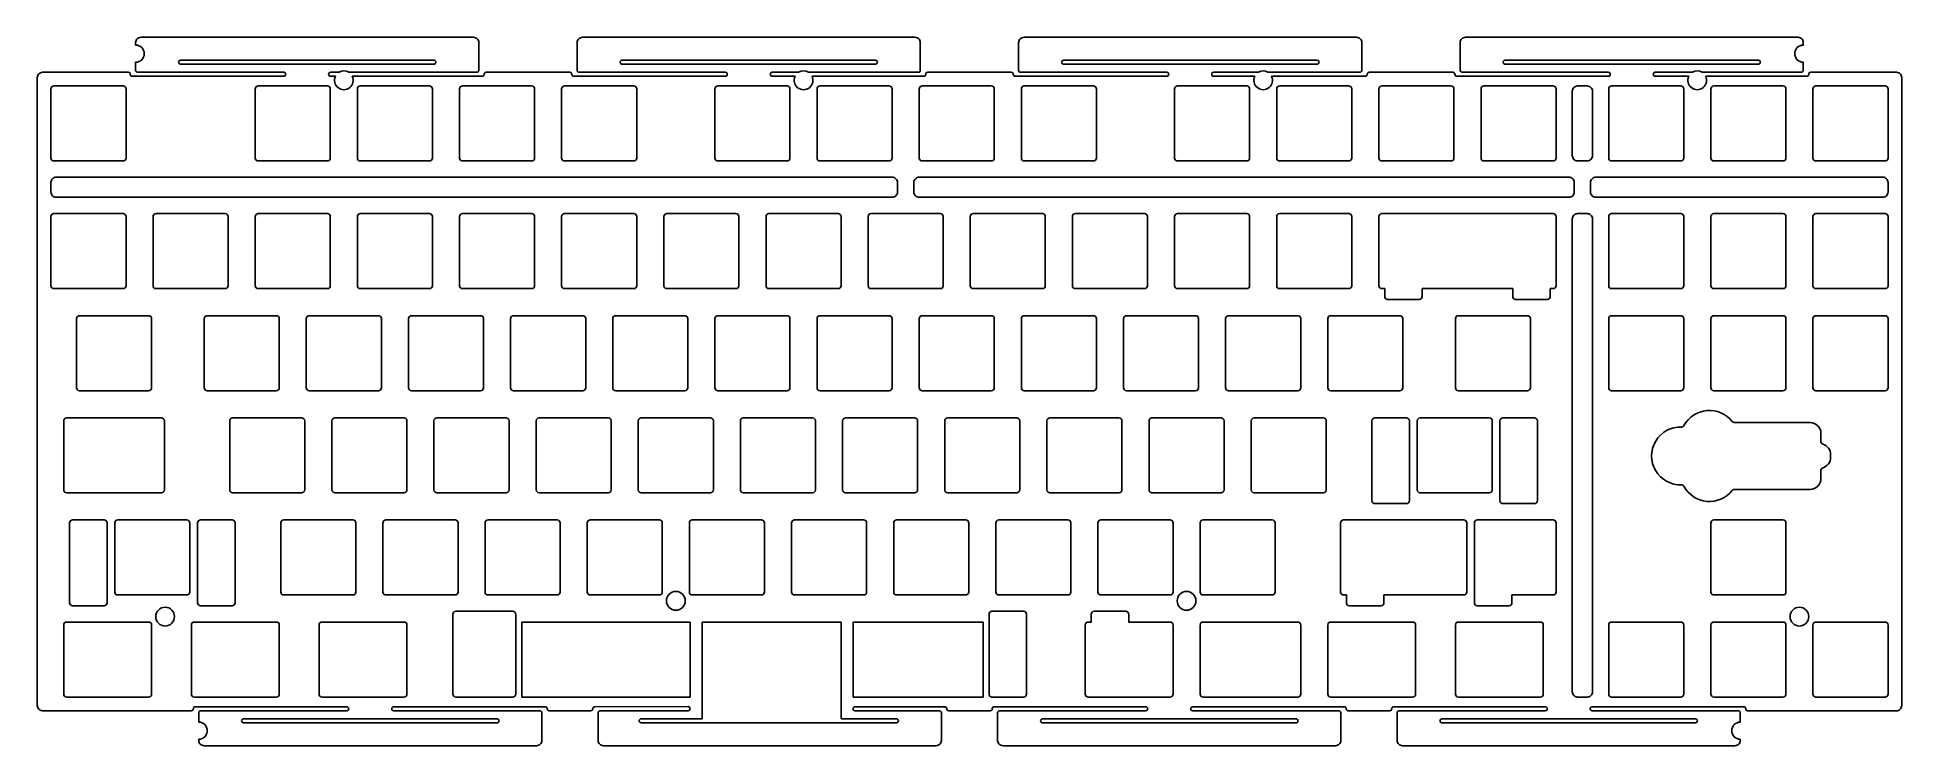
# Model space of a CAD drawing. Header units: millimetres. Extents: x 0 to 348, y -126 to 7.
import ezdxf

# ---------------------------------------------------------------- set-up
doc = ezdxf.new("R2010")
doc.units = ezdxf.units.MM
doc.header["$MEASUREMENT"] = 0

msp = doc.modelspace()

# ---------------------------------------------------------------- linework, layer by layer
for p, q in [((121.73, -102.54), (90.34, -102.54)), ((90.34, -102.54), (90.34, -116.54)), ((121.73, -102.54), (121.73, -116.54)), ((123.97, -102.54), (149.88, -102.54)), ((123.97, -102.54), (124, -120.59)), ((149.87, -120.59), (149.88, -102.54)), ((152.12, -102.47), (152.12, -116.54)), ((152.12, -102.54), (176.35, -102.54)), ((176.35, -102.54), (176.35, -116.54)), ((121.73, -116.54), (90.34, -116.54)), ((152.12, -116.54), (176.35, -116.54)), ((112.6, -120.59), (124, -120.59)), ((112.6, -121.34), (160.2, -121.34)), ((149.87, -120.59), (160.19, -120.59))]:
    msp.add_line(p, q)
for points in [[(317.59, -124.39, -1), (317.59, -121.21), (317.59, -119.46, 0.414214), (317.21, -119.09), (289.96, -119.09, -1), (289.96, -118.34), (318.21, -118.34, -0.414214), (318.59, -118.71, 0.414214), (318.96, -119.09), (346.69, -119.09, 0.414214), (347.69, -118.09), (347.69, -0.98, 0.414214), (346.69, 0.02), (330.72, 0.02, 0.414214), (330.35, -0.35, -0.414214), (329.97, -0.73), (311.14, -0.73, -1.581139), (307.98, -0.73), (301.72, -0.73, -1), (301.72, 0.02), (308.66, 0.02, -0.27735), (310.46, 0.02), (328.97, 0.02, 0.414214), (329.34, 0.4), (329.34, 1.9, -1), (329.34, 5.08), (329.34, 5.55, 0.414214), (328.35, 6.55), (266.35, 6.55, 0.414214), (265.35, 5.55), (265.35, 0.97, 0.013696), (265.35, 1.03), (265.35, 0.4, 0.414214), (265.72, 0.02), (292.97, 0.02, -1), (292.97, -0.73), (264.72, -0.73, -0.414214), (264.35, -0.35, 0.414214), (263.97, 0.02), (248.38, 0.02, 0.414214), (248, -0.35, -0.414214), (247.63, -0.73), (230.18, -0.73, -1.581139), (227.02, -0.73), (219.38, -0.73, -1), (219.38, 0.02), (227.7, 0.02, -0.27735), (229.5, 0.02), (246.63, 0.02, 0.414214), (247, 0.4), (247, 5.55, 0.414214), (246, 6.55), (184, 6.55, 0.414214), (183, 5.55), (183, 0.98, 0.011182), (183, 1.03), (183, 0.4, 0.414214), (183.38, 0.02), (210.63, 0.02, -1), (210.63, -0.73), (182.38, -0.73, -0.414214), (182, -0.35, 0.414214), (181.63, 0.02), (166.04, 0.02, 0.414214), (165.66, -0.35, -0.414214), (165.29, -0.73), (144.46, -0.73, -1.581139), (141.29, -0.73), (137.04, -0.73, -1), (137.04, 0.02), (141.97, 0.02, -0.27735), (143.78, 0.02), (164.28, 0.02, 0.414214), (164.66, 0.4), (164.66, 5.55, 0.414214), (163.66, 6.55), (101.66, 6.55, 0.414214), (100.66, 5.55), (100.66, 0.99, 0.007906), (100.66, 1.03), (100.66, 0.4, 0.414214), (101.04, 0.02), (128.29, 0.02, -1), (128.29, -0.73), (100.04, -0.73, -0.414214), (99.66, -0.35, 0.414214), (99.29, 0.02), (83.69, 0.02, 0.414214), (83.32, -0.35, -0.414214), (82.94, -0.73), (58.73, -0.73, -1.581139), (55.57, -0.73), (54.69, -0.73, -1), (54.69, 0.02), (56.25, 0.02, -0.27735), (58.05, 0.02), (81.94, 0.02, 0.414214), (82.32, 0.4), (82.32, 5.55, 0.414214), (81.32, 6.55), (19.32, 6.55, 0.414214), (18.32, 5.55), (18.32, 5.08, -1), (18.32, 1.9), (18.32, 0.4, 0.414214), (18.69, 0.02), (45.94, 0.02, -1), (45.94, -0.73), (17.69, -0.73, -0.414214), (17.32, -0.35, 0.414214), (16.94, 0.02), (0.97, 0.02, 0.414214), (-0.02, -0.98), (-0.02, -118.09, 0.414214), (0.97, -119.09), (28.7, -119.09, 0.414214), (29.08, -118.71, -0.414214), (29.45, -118.34), (57.7, -118.34, -1), (57.7, -119.09), (30.45, -119.09, 0.414214), (30.08, -119.46), (30.08, -121.21, -1), (30.08, -124.39), (30.08, -124.61, 0.414214), (31.08, -125.61), (93.08, -125.61, 0.414214), (94.08, -124.61), (94.08, -119.46, 0.414214), (93.7, -119.09), (66.45, -119.09, -1), (66.45, -118.34), (94.7, -118.34, -0.414214), (95.08, -118.71, 0.414214), (95.45, -119.09), (103.2, -119.09, 0.414214), (103.58, -118.71, -0.414214), (103.95, -118.34), (121.34, -118.3, -1), (121.34, -119.09), (104.95, -119.09, 0.414214), (104.58, -119.46), (104.58, -120.09, 0.00559), (104.58, -120.07), (104.58, -124.61, 0.414214), (105.58, -125.61), (167.58, -125.61, 0.414214), (168.58, -124.61), (168.58, -119.46, 0.414214), (168.2, -119.09), (152.49, -119.09, -1), (152.49, -118.34), (169.2, -118.34, -0.414214), (169.58, -118.71, 0.414214), (169.95, -119.09), (177.71, -119.09, 0.414214), (178.08, -118.71, -0.414214), (178.46, -118.34), (206.71, -118.34, -1), (206.71, -119.09), (179.46, -119.09, 0.414214), (179.08, -119.46), (179.08, -120.09, 0.007906), (179.08, -120.06), (179.08, -124.61, 0.414214), (180.08, -125.61), (242.08, -125.61, 0.414214), (243.08, -124.61), (243.08, -119.46, 0.414214), (242.71, -119.09), (215.46, -119.09, -1), (215.46, -118.34), (243.71, -118.34, -0.414214), (244.08, -118.71, 0.414214), (244.46, -119.09), (252.21, -119.09, 0.414214), (252.59, -118.71, -0.414214), (252.96, -118.34), (281.21, -118.34, -1), (281.21, -119.09), (253.96, -119.09, 0.414214), (253.59, -119.46), (253.59, -120.09, 0.009683), (253.59, -120.05), (253.59, -124.61, 0.414214), (254.59, -125.61), (316.59, -125.61, 0.414214), (317.59, -124.61)], [(73.94, 2.27), (26.69, 2.27, 1), (26.69, 1.52), (73.94, 1.52, 1)], [(156.29, 2.27), (109.04, 2.27, 1), (109.04, 1.52), (156.29, 1.52, 1)], [(191.38, 1.52, -1), (191.38, 2.27), (238.63, 2.27, -1), (238.63, 1.52)], [(320.97, 2.27), (273.72, 2.27, 1), (273.72, 1.52), (320.97, 1.52, 1)], [(16.52, -15.98), (16.52, -3.08, 0.414214), (15.97, -2.53), (3.07, -2.53, 0.414214), (2.52, -3.08), (2.52, -15.98, 0.414214), (3.07, -16.53), (15.97, -16.53, 0.414214)], [(41.17, -16.53, -0.414214), (40.62, -15.98), (40.62, -3.08, -0.414214), (41.17, -2.53), (54.07, -2.53, -0.414214), (54.62, -3.08), (54.62, -15.98, -0.414214), (54.07, -16.53)], [(59.67, -3.08), (59.67, -15.98, 0.414214), (60.22, -16.53), (73.12, -16.53, 0.414214), (73.67, -15.98), (73.67, -3.08, 0.414214), (73.12, -2.53), (60.22, -2.53, 0.414214)], [(79.27, -16.53, -0.414214), (78.72, -15.98), (78.72, -3.08, -0.414214), (79.27, -2.53), (92.17, -2.53, -0.414214), (92.72, -3.08), (92.72, -15.98, -0.414214), (92.17, -16.53)], [(111.22, -2.53, -0.414214), (111.78, -3.08), (111.78, -15.98, -0.414214), (111.22, -16.53), (98.32, -16.53, -0.414214), (97.77, -15.98), (97.77, -3.08, -0.414214), (98.32, -2.53)], [(126.9, -16.53), (139.8, -16.53, 0.414214), (140.35, -15.98), (140.35, -3.08, 0.414214), (139.8, -2.53), (126.9, -2.53, 0.414214), (126.35, -3.08), (126.35, -15.98, 0.414214)], [(158.85, -2.53), (145.95, -2.53, 0.414214), (145.4, -3.08), (145.4, -15.98, 0.414214), (145.95, -16.53), (158.85, -16.53, 0.414214), (159.4, -15.98), (159.4, -3.08, 0.414214)], [(165, -16.53), (177.9, -16.53, 0.414214), (178.45, -15.98), (178.45, -3.08, 0.414214), (177.9, -2.53), (165, -2.53, 0.414214), (164.45, -3.08), (164.45, -15.98, 0.414214)], [(184.05, -16.53), (196.95, -16.53, 0.414214), (197.5, -15.98), (197.5, -3.08, 0.414214), (196.95, -2.53), (184.05, -2.53, 0.414214), (183.5, -3.08), (183.5, -15.98, 0.414214)], [(225.53, -2.53, -0.414214), (226.07, -3.08), (226.07, -15.98, -0.414214), (225.53, -16.53), (212.62, -16.53, -0.414214), (212.07, -15.98), (212.07, -3.08, -0.414214), (212.62, -2.53)], [(231.68, -16.53, -0.414214), (231.12, -15.98), (231.12, -3.08, -0.414214), (231.68, -2.53), (244.57, -2.53, -0.414214), (245.12, -3.08), (245.12, -15.98, -0.414214), (244.57, -16.53)], [(263.63, -2.53), (250.72, -2.53, 0.414214), (250.18, -3.08), (250.18, -15.98, 0.414214), (250.72, -16.53), (263.63, -16.53, 0.414214), (264.18, -15.98), (264.18, -3.08, 0.414214)], [(269.78, -16.53), (282.67, -16.53, 0.414214), (283.23, -15.98), (283.23, -3.08, 0.414214), (282.67, -2.53), (269.78, -2.53, 0.414214), (269.23, -3.08), (269.23, -15.98, 0.414214)], [(286.25, -3.53), (286.25, -15.52, 0.414214), (287.25, -16.53), (289.01, -16.53, 0.414214), (290.01, -15.52), (290.01, -3.53, 0.414214), (289.01, -2.53), (287.25, -2.53, 0.414214)], [(293.04, -3.08, -0.414214), (293.59, -2.53), (306.49, -2.53, -0.414214), (307.04, -3.08), (307.04, -15.98, -0.414214), (306.49, -16.53), (293.59, -16.53, -0.414214), (293.04, -15.98)], [(325.54, -2.53, -0.414214), (326.09, -3.08), (326.09, -15.98, -0.414214), (325.54, -16.53), (312.64, -16.53, -0.414214), (312.09, -15.98), (312.09, -3.08, -0.414214), (312.64, -2.53)], [(345.14, -15.98, -0.414214), (344.59, -16.53), (331.69, -16.53, -0.414214), (331.14, -15.98), (331.14, -3.08, -0.414214), (331.69, -2.53), (344.59, -2.53, -0.414214), (345.14, -3.08)], [(2.52, -20.55), (2.52, -22.31, 0.414214), (3.52, -23.31), (159.41, -23.31, 0.414214), (160.41, -22.31), (160.41, -20.55, 0.414214), (159.41, -19.55), (3.52, -19.55, 0.414214)], [(163.44, -20.55), (163.44, -22.31, 0.414214), (164.44, -23.31), (285.62, -23.31, 0.414214), (286.62, -22.31), (286.62, -20.55, 0.414214), (285.62, -19.55), (164.44, -19.55, 0.414214)], [(344.14, -19.55), (290.64, -19.55, 0.414214), (289.64, -20.55), (289.64, -22.31, 0.414214), (290.64, -23.31), (344.14, -23.31, 0.414214), (345.14, -22.31), (345.14, -20.55, 0.414214)], [(16.52, -39.79, -0.414214), (15.97, -40.34), (3.07, -40.34, -0.414214), (2.52, -39.79), (2.52, -26.89, -0.414214), (3.07, -26.34), (15.97, -26.34, -0.414214), (16.52, -26.89)], [(35.02, -26.34, -0.414214), (35.58, -26.89), (35.58, -39.79, -0.414214), (35.02, -40.34), (22.12, -40.34, -0.414214), (21.57, -39.79), (21.57, -26.89, -0.414214), (22.12, -26.34)], [(41.17, -40.34, -0.414214), (40.62, -39.79), (40.62, -26.89, -0.414214), (41.17, -26.34), (54.07, -26.34, -0.414214), (54.62, -26.89), (54.62, -39.79, -0.414214), (54.07, -40.34)], [(60.22, -40.34, -0.414214), (59.67, -39.79), (59.67, -26.89, -0.414214), (60.22, -26.34), (73.12, -26.34, -0.414214), (73.67, -26.89), (73.67, -39.79, -0.414214), (73.12, -40.34)], [(92.17, -26.34, -0.414214), (92.72, -26.89), (92.72, -39.79, -0.414214), (92.17, -40.34), (79.27, -40.34, -0.414214), (78.72, -39.79), (78.72, -26.89, -0.414214), (79.27, -26.34)], [(111.22, -26.34, -0.414214), (111.78, -26.89), (111.78, -39.79, -0.414214), (111.22, -40.34), (98.32, -40.34, -0.414214), (97.77, -39.79), (97.77, -26.89, -0.414214), (98.32, -26.34)], [(117.38, -40.34, -0.414214), (116.83, -39.79), (116.83, -26.89, -0.414214), (117.38, -26.34), (130.28, -26.34, -0.414214), (130.82, -26.89), (130.82, -39.79, -0.414214), (130.28, -40.34)], [(149.32, -26.34, -0.414214), (149.88, -26.89), (149.88, -39.79, -0.414214), (149.32, -40.34), (136.43, -40.34, -0.414214), (135.88, -39.79), (135.88, -26.89, -0.414214), (136.43, -26.34)], [(168.38, -26.34, -0.414214), (168.93, -26.89), (168.93, -39.79, -0.414214), (168.38, -40.34), (155.47, -40.34, -0.414214), (154.93, -39.79), (154.93, -26.89, -0.414214), (155.47, -26.34)], [(173.98, -26.89), (173.98, -39.79, 0.414214), (174.53, -40.34), (187.43, -40.34, 0.414214), (187.97, -39.79), (187.97, -26.89, 0.414214), (187.43, -26.34), (174.53, -26.34, 0.414214)], [(206.47, -26.34), (193.57, -26.34, 0.414214), (193.03, -26.89), (193.03, -39.79, 0.414214), (193.57, -40.34), (206.47, -40.34, 0.414214), (207.03, -39.79), (207.03, -26.89, 0.414214)], [(225.53, -26.34), (212.62, -26.34, 0.414214), (212.07, -26.89), (212.07, -39.79, 0.414214), (212.62, -40.34), (225.53, -40.34, 0.414214), (226.07, -39.79), (226.07, -26.89, 0.414214)], [(231.68, -40.34, -0.414214), (231.12, -39.79), (231.12, -26.89, -0.414214), (231.68, -26.34), (244.57, -26.34, -0.414214), (245.12, -26.89), (245.12, -39.79, -0.414214), (244.57, -40.34)], [(282.14, -41.79), (282.14, -40.34), (282.67, -40.34, 0.414214), (283.23, -39.79), (283.23, -26.89, 0.414214), (282.67, -26.34), (250.72, -26.34, 0.414214), (250.18, -26.89), (250.18, -39.79, 0.414214), (250.72, -40.34), (251.26, -40.34), (251.26, -41.79, 0.414214), (251.81, -42.34), (257.71, -42.34, 0.414214), (258.26, -41.79), (258.26, -40.34), (275.14, -40.34), (275.14, -41.79, 0.414214), (275.69, -42.34), (281.59, -42.34, 0.414214)], [(286.25, -27.34), (286.25, -115.54, 0.414214), (287.25, -116.54), (289.01, -116.54, 0.414214), (290.01, -115.54), (290.01, -27.34, 0.414214), (289.01, -26.34), (287.25, -26.34, 0.414214)], [(293.04, -26.89, -0.414214), (293.59, -26.34), (306.49, -26.34, -0.414214), (307.04, -26.89), (307.04, -39.79, -0.414214), (306.49, -40.34), (293.59, -40.34, -0.414214), (293.04, -39.79)], [(326.09, -39.79), (326.09, -26.89, 0.414214), (325.54, -26.34), (312.64, -26.34, 0.414214), (312.09, -26.89), (312.09, -39.79, 0.414214), (312.64, -40.34), (325.54, -40.34, 0.414214)], [(331.69, -40.34, -0.414214), (331.14, -39.79), (331.14, -26.89, -0.414214), (331.69, -26.34), (344.59, -26.34, -0.414214), (345.14, -26.89), (345.14, -39.79, -0.414214), (344.59, -40.34)], [(7.84, -59.39, -0.414214), (7.29, -58.84), (7.29, -45.94, -0.414214), (7.84, -45.39), (20.74, -45.39, -0.414214), (21.29, -45.94), (21.29, -58.84, -0.414214), (20.74, -59.39)], [(31.1, -45.94, -0.414214), (31.65, -45.39), (44.55, -45.39, -0.414214), (45.1, -45.94), (45.1, -58.84, -0.414214), (44.55, -59.39), (31.65, -59.39, -0.414214), (31.1, -58.84)], [(50.7, -59.39), (63.6, -59.39, 0.414214), (64.15, -58.84), (64.15, -45.94, 0.414214), (63.6, -45.39), (50.7, -45.39, 0.414214), (50.15, -45.94), (50.15, -58.84, 0.414214)], [(82.65, -45.39), (69.75, -45.39, 0.414214), (69.2, -45.94), (69.2, -58.84, 0.414214), (69.75, -59.39), (82.65, -59.39, 0.414214), (83.2, -58.84), (83.2, -45.94, 0.414214)], [(88.25, -45.94, -0.414214), (88.8, -45.39), (101.7, -45.39, -0.414214), (102.25, -45.94), (102.25, -58.84, -0.414214), (101.7, -59.39), (88.8, -59.39, -0.414214), (88.25, -58.84)], [(121.3, -58.84), (121.3, -45.94, 0.414214), (120.75, -45.39), (107.85, -45.39, 0.414214), (107.3, -45.94), (107.3, -58.84, 0.414214), (107.85, -59.39), (120.75, -59.39, 0.414214)], [(126.35, -45.94), (126.35, -58.84, 0.414214), (126.9, -59.39), (139.8, -59.39, 0.414214), (140.35, -58.84), (140.35, -45.94, 0.414214), (139.8, -45.39), (126.9, -45.39, 0.414214)], [(145.4, -45.94, -0.414214), (145.95, -45.39), (158.85, -45.39, -0.414214), (159.4, -45.94), (159.4, -58.84, -0.414214), (158.85, -59.39), (145.95, -59.39, -0.414214), (145.4, -58.84)], [(165, -59.39, -0.414214), (164.45, -58.84), (164.45, -45.94, -0.414214), (165, -45.39), (177.9, -45.39, -0.414214), (178.45, -45.94), (178.45, -58.84, -0.414214), (177.9, -59.39)], [(196.95, -45.39, -0.414214), (197.5, -45.94), (197.5, -58.84, -0.414214), (196.95, -59.39), (184.05, -59.39, -0.414214), (183.5, -58.84), (183.5, -45.94, -0.414214), (184.05, -45.39)], [(216, -45.39), (203.1, -45.39, 0.414214), (202.55, -45.94), (202.55, -58.84, 0.414214), (203.1, -59.39), (216, -59.39, 0.414214), (216.55, -58.84), (216.55, -45.94, 0.414214)], [(222.15, -59.39, -0.414214), (221.6, -58.84), (221.6, -45.94, -0.414214), (222.15, -45.39), (235.05, -45.39, -0.414214), (235.6, -45.94), (235.6, -58.84, -0.414214), (235.05, -59.39)], [(240.65, -45.94), (240.65, -58.84, 0.414214), (241.2, -59.39), (254.1, -59.39, 0.414214), (254.65, -58.84), (254.65, -45.94, 0.414214), (254.1, -45.39), (241.2, -45.39, 0.414214)], [(277.91, -45.39, -0.414214), (278.46, -45.94), (278.46, -58.84, -0.414214), (277.91, -59.39), (265.01, -59.39, -0.414214), (264.46, -58.84), (264.46, -45.94, -0.414214), (265.01, -45.39)], [(307.04, -58.84, -0.414214), (306.49, -59.39), (293.59, -59.39, -0.414214), (293.04, -58.84), (293.04, -45.94, -0.414214), (293.59, -45.39), (306.49, -45.39, -0.414214), (307.04, -45.94)], [(312.64, -59.39, -0.414214), (312.09, -58.84), (312.09, -45.94, -0.414214), (312.64, -45.39), (325.54, -45.39, -0.414214), (326.09, -45.94), (326.09, -58.84, -0.414214), (325.54, -59.39)], [(331.69, -59.39, -0.414214), (331.14, -58.84), (331.14, -45.94, -0.414214), (331.69, -45.39), (344.59, -45.39, -0.414214), (345.14, -45.94), (345.14, -58.84, -0.414214), (344.59, -59.39)], [(5.46, -78.44, -0.414214), (4.91, -77.89), (4.91, -64.99, -0.414214), (5.46, -64.44), (23.12, -64.44, -0.414214), (23.67, -64.99), (23.67, -77.89, -0.414214), (23.12, -78.44)], [(49.31, -64.44, -0.414214), (49.86, -64.99), (49.86, -77.89, -0.414214), (49.31, -78.44), (36.41, -78.44, -0.414214), (35.86, -77.89), (35.86, -64.99, -0.414214), (36.41, -64.44)], [(55.46, -78.44), (68.36, -78.44, 0.414214), (68.91, -77.89), (68.91, -64.99, 0.414214), (68.36, -64.44), (55.46, -64.44, 0.414214), (54.91, -64.99), (54.91, -77.89, 0.414214)], [(73.96, -64.99, -0.414214), (74.51, -64.44), (87.41, -64.44, -0.414214), (87.96, -64.99), (87.96, -77.89, -0.414214), (87.41, -78.44), (74.51, -78.44, -0.414214), (73.96, -77.89)], [(93.56, -78.44, -0.414214), (93.01, -77.89), (93.01, -64.99, -0.414214), (93.56, -64.44), (106.46, -64.44, -0.414214), (107.01, -64.99), (107.01, -77.89, -0.414214), (106.46, -78.44)], [(125.51, -64.44, -0.414214), (126.06, -64.99), (126.06, -77.89, -0.414214), (125.51, -78.44), (112.61, -78.44, -0.414214), (112.06, -77.89), (112.06, -64.99, -0.414214), (112.61, -64.44)], [(145.11, -77.89, -0.414214), (144.56, -78.44), (131.66, -78.44, -0.414214), (131.11, -77.89), (131.11, -64.99, -0.414214), (131.66, -64.44), (144.56, -64.44, -0.414214), (145.11, -64.99)], [(150.16, -64.99, -0.414214), (150.71, -64.44), (163.61, -64.44, -0.414214), (164.16, -64.99), (164.16, -77.89, -0.414214), (163.61, -78.44), (150.71, -78.44, -0.414214), (150.16, -77.89)], [(183.21, -77.89, -0.414214), (182.66, -78.44), (169.76, -78.44, -0.414214), (169.21, -77.89), (169.21, -64.99, -0.414214), (169.76, -64.44), (182.66, -64.44, -0.414214), (183.21, -64.99)], [(201.71, -64.44), (188.81, -64.44, 0.414214), (188.26, -64.99), (188.26, -77.89, 0.414214), (188.81, -78.44), (201.71, -78.44, 0.414214), (202.26, -77.89), (202.26, -64.99, 0.414214)], [(221.31, -77.89, -0.414214), (220.76, -78.44), (207.86, -78.44, -0.414214), (207.31, -77.89), (207.31, -64.99, -0.414214), (207.86, -64.44), (220.76, -64.44, -0.414214), (221.31, -64.99)], [(226.36, -64.99, -0.414214), (226.91, -64.44), (239.81, -64.44, -0.414214), (240.36, -64.99), (240.36, -77.89, -0.414214), (239.81, -78.44), (226.91, -78.44, -0.414214), (226.36, -77.89)], [(248.88, -64.99), (248.88, -79.89, 0.414214), (249.43, -80.44), (255.33, -80.44, 0.414214), (255.88, -79.89), (255.88, -64.99, 0.414214), (255.33, -64.44), (249.43, -64.44, 0.414214)], [(270.77, -64.44, -0.414214), (271.32, -64.99), (271.32, -77.89, -0.414214), (270.77, -78.44), (257.87, -78.44, -0.414214), (257.32, -77.89), (257.32, -64.99, -0.414214), (257.87, -64.44)], [(279.21, -64.44), (273.31, -64.44, 0.414214), (272.76, -64.99), (272.76, -79.89, 0.414214), (273.31, -80.44), (279.21, -80.44, 0.414214), (279.76, -79.89), (279.76, -64.99, 0.414214)], [(306.62, -76.95, -0.284016), (307.07, -77.21, 0.540318), (316.06, -77.98, -0.230323), (316.46, -77.79), (330.6, -77.79, 0.414214), (332.63, -75.75), (332.63, -74.24, -0.328784), (332.98, -73.77, 0.328784), (334.42, -71.82), (334.42, -71.29, 0.328784), (332.98, -69.34, -0.328784), (332.63, -68.86), (332.63, -67.36, 0.414214), (330.6, -65.32), (316.47, -65.32, -0.230438), (316.07, -65.13, 0.540472), (307.08, -65.9, -0.284351), (306.62, -66.16, 1.032004)], [(12.99, -98.94, -0.414214), (12.44, -99.49), (6.54, -99.49, -0.414214), (5.99, -98.94), (5.99, -84.04, -0.414214), (6.54, -83.49), (12.44, -83.49, -0.414214), (12.99, -84.04)], [(28.43, -96.94, -0.414214), (27.88, -97.49), (14.98, -97.49, -0.414214), (14.43, -96.94), (14.43, -84.04, -0.414214), (14.98, -83.49), (27.88, -83.49, -0.414214), (28.43, -84.04)], [(29.87, -84.04, -0.414214), (30.42, -83.49), (36.32, -83.49, -0.414214), (36.87, -84.04), (36.87, -98.94, -0.414214), (36.32, -99.49), (30.42, -99.49, -0.414214), (29.87, -98.94)], [(58.84, -83.49, -0.414214), (59.39, -84.04), (59.39, -96.94, -0.414214), (58.84, -97.49), (45.94, -97.49, -0.414214), (45.39, -96.94), (45.39, -84.04, -0.414214), (45.94, -83.49)], [(78.44, -96.94), (78.44, -84.04, 0.414214), (77.89, -83.49), (64.99, -83.49, 0.414214), (64.44, -84.04), (64.44, -96.94, 0.414214), (64.99, -97.49), (77.89, -97.49, 0.414214)], [(84.04, -97.49), (96.94, -97.49, 0.414214), (97.49, -96.94), (97.49, -84.04, 0.414214), (96.94, -83.49), (84.04, -83.49, 0.414214), (83.49, -84.04), (83.49, -96.94, 0.414214)], [(115.99, -83.49), (103.09, -83.49, 0.414214), (102.54, -84.04), (102.54, -96.94, 0.414214), (103.09, -97.49), (115.99, -97.49, 0.414214), (116.54, -96.94), (116.54, -84.04, 0.414214)], [(121.59, -84.04, -0.414214), (122.14, -83.49), (135.04, -83.49, -0.414214), (135.59, -84.04), (135.59, -96.94, -0.414214), (135.04, -97.49), (122.14, -97.49, -0.414214), (121.59, -96.94)], [(154.09, -83.49), (141.19, -83.49, 0.414214), (140.64, -84.04), (140.64, -96.94, 0.414214), (141.19, -97.49), (154.09, -97.49, 0.414214), (154.64, -96.94), (154.64, -84.04, 0.414214)], [(173.14, -83.49, -0.414214), (173.69, -84.04), (173.69, -96.94, -0.414214), (173.14, -97.49), (160.24, -97.49, -0.414214), (159.69, -96.94), (159.69, -84.04, -0.414214), (160.24, -83.49)], [(192.19, -83.49), (179.29, -83.49, 0.414214), (178.74, -84.04), (178.74, -96.94, 0.414214), (179.29, -97.49), (192.19, -97.49, 0.414214), (192.74, -96.94), (192.74, -84.04, 0.414214)], [(211.24, -83.49, -0.414214), (211.79, -84.04), (211.79, -96.94, -0.414214), (211.24, -97.49), (198.34, -97.49, -0.414214), (197.79, -96.94), (197.79, -84.04, -0.414214), (198.34, -83.49)], [(217.39, -97.49, -0.414214), (216.84, -96.94), (216.84, -84.04, -0.414214), (217.39, -83.49), (230.29, -83.49, -0.414214), (230.84, -84.04), (230.84, -96.94, -0.414214), (230.29, -97.49)], [(243.58, -97.49, -0.414214), (243.03, -96.94), (243.03, -84.04, -0.414214), (243.58, -83.49), (266.01, -83.49, -0.414214), (266.56, -84.04), (266.56, -96.94, -0.414214), (266.01, -97.49), (251.12, -97.49), (251.12, -98.94, -0.414214), (250.57, -99.49), (244.67, -99.49, -0.414214), (244.12, -98.94), (244.12, -97.49)], [(274.99, -98.94, -0.414214), (274.44, -99.49), (268.54, -99.49, -0.414214), (267.99, -98.94), (267.99, -84.04, -0.414214), (268.54, -83.49), (282.67, -83.49, -0.414214), (283.23, -84.04), (283.23, -96.94, -0.414214), (282.67, -97.49), (274.99, -97.49)], [(325.54, -83.49), (312.64, -83.49, 0.414214), (312.09, -84.04), (312.09, -96.94, 0.414214), (312.64, -97.49), (325.54, -97.49, 0.414214), (326.09, -96.94), (326.09, -84.04, 0.414214)], [(78.02, -116.54, -0.414214), (77.47, -115.99), (77.47, -101.09, -0.414214), (78.02, -100.54), (88.67, -100.54, -0.414214), (89.22, -101.09), (89.22, -115.99, -0.414214), (88.67, -116.54)], [(183.92, -100.54, -0.414214), (184.47, -101.09), (184.47, -115.99, -0.414214), (183.92, -116.54), (178.02, -116.54, -0.414214), (177.47, -115.99), (177.47, -101.09, -0.414214), (178.02, -100.54)], [(196.53, -101.09), (196.53, -102.54), (195.96, -102.54, 0.414214), (195.41, -103.09), (195.41, -115.99, 0.414214), (195.96, -116.54), (211.24, -116.54, 0.414214), (211.79, -115.99), (211.79, -103.09, 0.414214), (211.24, -102.54), (203.53, -102.54), (203.53, -101.09, 0.414214), (202.97, -100.54), (197.07, -100.54, 0.414214)], [(21.29, -115.99, -0.414214), (20.74, -116.54), (5.46, -116.54, -0.414214), (4.91, -115.99), (4.91, -103.09, -0.414214), (5.46, -102.54), (20.74, -102.54, -0.414214), (21.29, -103.09)], [(28.72, -103.09), (28.72, -115.99, 0.414214), (29.27, -116.54), (44.55, -116.54, 0.414214), (45.1, -115.99), (45.1, -103.09, 0.414214), (44.55, -102.54), (29.27, -102.54, 0.414214)], [(68.36, -102.54), (53.08, -102.54, 0.414214), (52.53, -103.09), (52.53, -115.99, 0.414214), (53.08, -116.54), (68.36, -116.54, 0.414214), (68.91, -115.99), (68.91, -103.09, 0.414214)], [(217.39, -116.54), (235.05, -116.54, 0.414214), (235.6, -115.99), (235.6, -103.09, 0.414214), (235.05, -102.54), (217.39, -102.54, 0.414214), (216.84, -103.09), (216.84, -115.99, 0.414214)], [(257.03, -115.99, -0.414214), (256.48, -116.54), (241.2, -116.54, -0.414214), (240.65, -115.99), (240.65, -103.09, -0.414214), (241.2, -102.54), (256.48, -102.54, -0.414214), (257.03, -103.09)], [(264.46, -103.09), (264.46, -115.99, 0.414214), (265.01, -116.54), (280.29, -116.54, 0.414214), (280.84, -115.99), (280.84, -103.09, 0.414214), (280.29, -102.54), (265.01, -102.54, 0.414214)], [(307.04, -115.99), (307.04, -103.09, 0.414214), (306.49, -102.54), (293.59, -102.54, 0.414214), (293.04, -103.09), (293.04, -115.99, 0.414214), (293.59, -116.54), (306.49, -116.54, 0.414214)], [(326.09, -115.99), (326.09, -103.09, 0.414214), (325.54, -102.54), (312.64, -102.54, 0.414214), (312.09, -103.09), (312.09, -115.99, 0.414214), (312.64, -116.54), (325.54, -116.54, 0.414214)], [(331.69, -116.54, -0.414214), (331.14, -115.99), (331.14, -103.09, -0.414214), (331.69, -102.54), (344.59, -102.54, -0.414214), (345.14, -103.09), (345.14, -115.99, -0.414214), (344.59, -116.54)], [(38.45, -121.34, -1), (38.45, -120.59), (85.7, -120.59, -1), (85.7, -121.34)], [(187.46, -121.34, -1), (187.46, -120.59), (234.71, -120.59, -1), (234.71, -121.34)], [(261.96, -121.34, -1), (261.96, -120.59), (309.21, -120.59, -1), (309.21, -121.34)]]:
    msp.add_lwpolyline(points, format="xyb", close=True)
for centre in [(119.06, -98.58), (214.31, -98.58), (23.81, -101.53), (328.61, -101.53)]:
    msp.add_circle(centre, 1.75)
for centre, radius, start, end in [((112.6, -120.96), 0.375, 90, 270), ((160.2, -120.97), 0.371, 269.5441, 90.5108)]:
    msp.add_arc(centre, radius, start, end)

doc.saveas('drawing.dxf')
